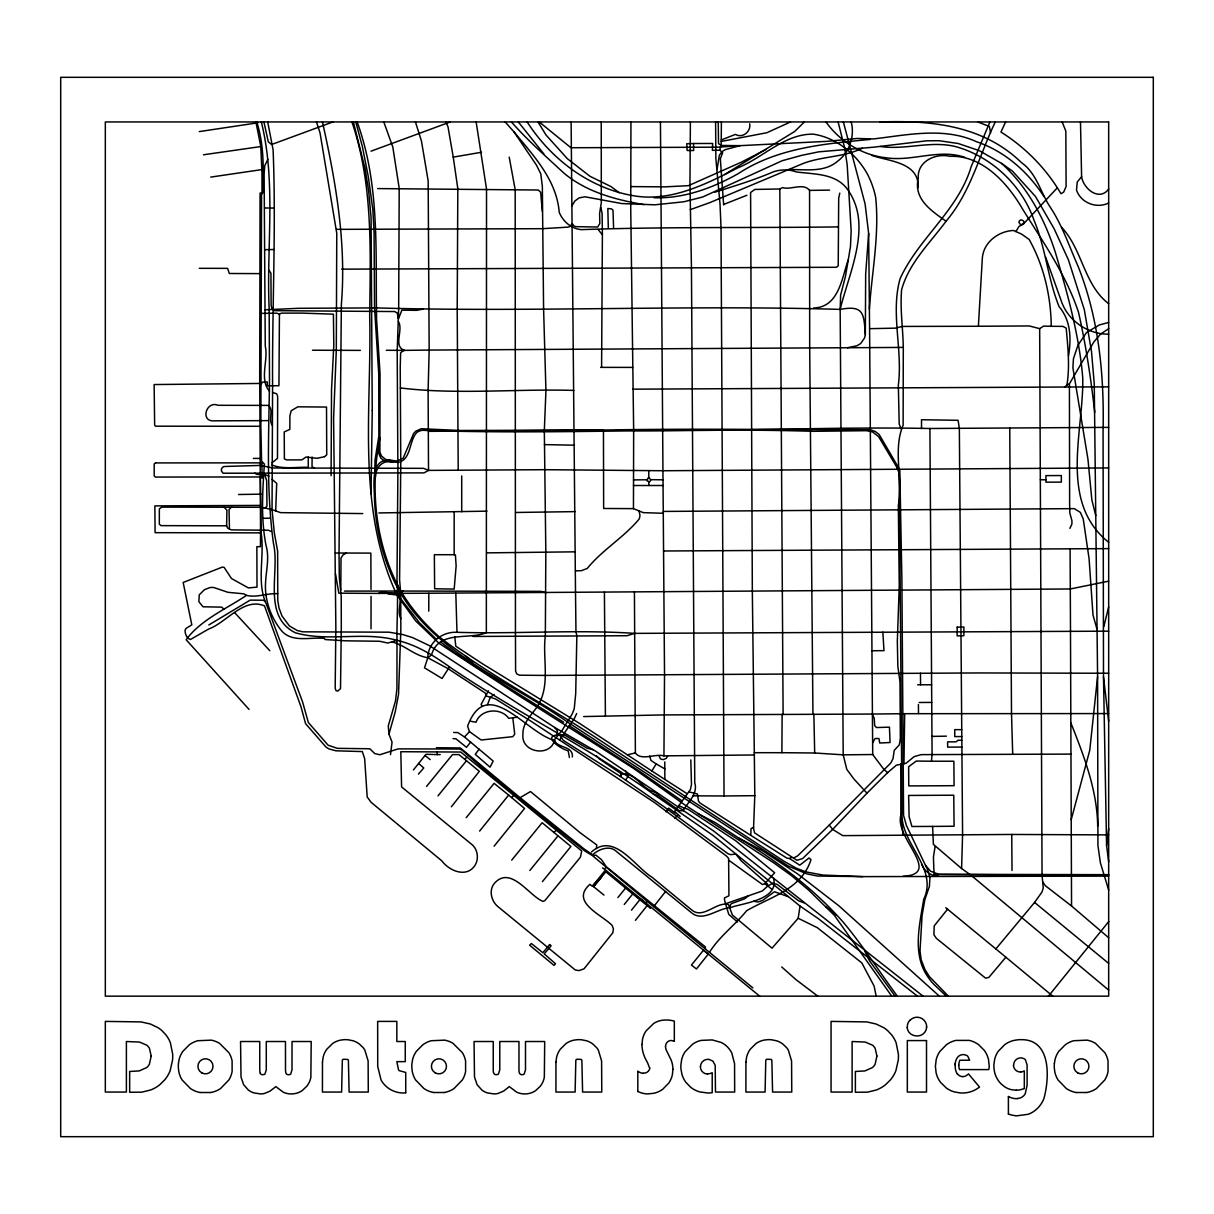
<?xml version="1.0" encoding="UTF-8"?>
<svg xmlns="http://www.w3.org/2000/svg" width="1214" height="1214" viewBox="0 0 1214 1214"><rect width="100%" height="100%" fill="white"/><g stroke="black" fill="none" stroke-linecap="round" stroke-linejoin="round"><path stroke-width="1.5" d="M371.029 628.761L371.059 596.423M900.348 739.523L899.999 682.056L897.844 666.243L897.328 641.326L899.255 585.831L898.33 505.343C903.034 479.409 892.654 449.696 903.125 425.219L903.292 347.416L429.164 350.072L404.414 350.376L402.229 351.468L400.605 352.91L400.225 367.569L400.772 463.429L399.588 579.761L400.726 593.843L400.848 629.019L398.541 694.287L395.263 711.753L388.95 734.182L392.046 742.103L390.529 754.547M259.69 383.442L260.069 193.056L262.012 192.965L261.981 173.238L260.798 146.545L255.911 121.946M256.761 121.946C264.166 145.043 263.559 168.867 262.816 192.677L261.556 194.801L260.843 425.856L261.587 461.123L264.394 464.067C262.573 490.911 260.737 518.682 266.048 545.511C269.599 557.742 266.17 570.14 265.562 582.432C264.424 599.61 270.676 617.152 281.299 630.461C291.952 643.208 310.617 636.773 324.548 638.412L325.018 639.535L345.717 640.825L379.694 641.265L387.827 643.041L397.008 640.339C417.176 644.938 434.824 656.349 451.441 668.201C517.346 712.815 589.215 747.839 653.785 794.396L712.861 835.323L800.041 906.084L818.357 918.664L917.481 996.163M261.344 121.946C276.458 183.253 266.23 247.337 269.189 309.737L269.508 379.83C268.901 434.263 265.987 489.515 273.484 543.568C280.1 572.082 261.86 616.029 295.305 632.752C328.19 642.236 363.927 631.037 397.008 640.339L396.917 688.626L395.506 700.888L388.283 725.972L388.935 734.182M923.065 996.163L713.802 831.12L595.558 751.102L554.601 727.429L429.437 645.636L412.775 637.684L403.094 634.649L389.117 632.191L302.939 631.826L297.309 630.567L289.418 625.954L282.027 616.044L279.008 607.971L277.748 600.475L277.642 551.156L274.303 532.87L272.042 509.592L272.589 385.733C272.073 307.096 276.231 228.475 273.104 149.823L267.687 121.946M476.146 121.946L486.526 189.081L486.344 632.706C468.543 640.157 438.679 629.763 431.486 654.983L427.814 657.76L424.505 667.837L442.093 678.474L449.499 666.911M686.942 793.607L664.862 779.418L664.786 761.891M428.754 611.143L428.815 593.236L1070.293 588.972L1108.67 581.157M583.691 716.563L664.21 714.909L813.866 714.318L814.685 752.999L843.199 754.835L872.714 754.531L883.913 769.448L887.677 772.605L896.402 765.169L905.963 763.348L914.127 756.641L921.153 754.638L1070.991 754.106M1108.67 713.574L904.673 713.695L903.96 763.803M900.348 739.523L899.195 745.017L894.278 750.298L892.988 758.689L890.833 762.953L829.299 825.05L832.652 829.405L842.728 835.627L1011.732 834.458L1012.036 870.453M572.355 756.944C573.509 745.29 556.558 748.583 554.434 739.736L562.128 730.358L572.219 713.938L574.237 708.764L575.709 693.573L576.847 635.514L575.967 631.887L575.512 592.295L571.885 205.91L574.89 200.978L579.093 197.912L584.951 196.789L621.902 203.573L654.938 204.817L683.907 201.767L702.603 197.032L782.195 160.718L801.468 155.407L818.828 151.826L873.776 147.182L926.631 140.809L939.12 140.718L958.225 143.51L979.228 150.627L1001.58 163.404L1012.446 171.083L1035.466 196.471L1054.177 228.854L1068.426 259.857L1084.345 309.828L1091.507 351.499L1094.254 383.745L1097.593 676.729L1097.926 845.475L1100.385 862.805L1108.67 890.09M948.362 996.163L929.347 976.542L924.825 969.242L921.153 959.652L920.015 950.926L922.063 915.538L924.856 899.635L929.393 886.432L929.954 877.479L927.83 870.286L906.418 825.49L903.565 815.429L901.881 579.199L899.802 469.818L879.194 434.551L875.309 431.531L870.271 429.68C781.346 429.877 692.42 428.375 603.449 430.059L460.258 430.484L421.288 428.739L415.78 431.182L413.579 433.535L403.2 458.179L397.327 461.047L385.748 459.56L381.5 456.024L379.891 452.048L380.058 373.912L376.613 320.026C375.263 253.711 380.346 185.499 357.144 121.946M634.421 591.901L635.377 752.923C641.113 761.224 655.454 753.348 663.937 755.882L664.528 674.741L663.269 513.279L643.238 512.642L633.45 508.636L633.662 430.469L630.734 208.505L630.946 121.946M723.65 204.938L720.327 158.776L722.649 152.752L719.826 150.202L721.222 143.434L721.404 121.946M812.94 714.287L809.692 348.372L809.571 190.386C803.471 182.434 790.693 190.279 782.605 187.593L779.813 188.989L754.804 189.43L750.601 192.51L752.331 591.097L754.304 752.695L781.892 752.695L782.12 714.439M1108.67 861.864L1106.576 845.475L1103.496 676.911L1103.071 431.152C1104.315 375.293 1098.943 318.918 1078.184 266.549C1069.261 246.427 1062.28 225.151 1049.958 206.744C1040.322 191.918 1036.635 173.329 1021.475 162.646C983.158 125.285 930.986 120.125 880.104 121.961M260.54 532.84L260.433 546.725L256.867 546.664L257.004 587.136L248.4 587.91L231.449 578.501L224.12 567.363L222.329 567.105L183.162 582.462L191.812 624.831L186.137 628.321L185.044 630.157C184.892 633.587 186.744 638.685 190.446 639.49L208.702 629.004C226.365 622.691 243.908 596.924 264.546 605.938L301.072 707.034L305.564 723.635L326.111 747.187L329.115 748.977L336.02 750.813L362.318 751.572L364.64 758.522L367.205 797.006L371.105 802.317L441.911 860.923C449.605 871.379 467.542 878.435 475.554 864.444C478.923 858.04 477.588 849.011 471.76 844.413L401.591 786.93L400.817 751.709L460.759 752.043L581.703 850.968L580.429 857.19L544.874 900.606L542.992 901.395C529.001 895.826 510.897 865.263 494.599 883.109C488.665 889.801 491.109 900.424 497.285 906.099L575.284 969.986L579.032 970.593L584.01 968.848L612.812 932.762L613.419 928.968L612.235 925.569C602.174 914.84 569.624 902.139 589.928 884.338L592.311 886.296L605.498 869.952L759.691 996.163M571.126 121.946L571.885 205.91M715.607 121.946L715.881 158.867L720.023 203.982L721.01 227.473L724.045 795.974L754.804 795.671L754.304 752.695M322.454 121.946C335.747 181.675 346.476 242.785 341.362 304.35L339.025 553.098L339.313 577.303L341.225 596.818L341.301 627.183L340.512 688.657L337.674 691.13L335.853 690.402L335.185 688.126L335.853 627.562L333.607 418.375L336.308 349.92L336.764 233.285L320.01 132.766L316.475 121.946M267.869 159.322L264.773 165.65L264.121 173.814L265.259 346.111C268.582 360.224 259.007 379.557 269.523 391.196M371.014 493.81L372.258 410.423M379.936 437.966C369.967 487.8 375.065 541.307 398.389 586.787C408.89 605.771 423.064 622.539 439.286 636.895C487.011 673.831 540.989 701.92 591.506 734.713L784.123 861.333L796.384 868.238L805.959 871.91L822.955 875.066L862.79 876.629L1108.67 876.113M355.763 121.946L362.394 146.666L368.297 176.698L372.865 209.794L374.079 232.951L374.549 307.946L378.738 373.7L378.889 453.672L380.771 458.073L384.671 461.047L397.964 462.428L396.978 581.809C398.298 601.34 396.735 620.764 396.993 640.339M505.145 121.946L514.114 132.023L536.406 165.058L540.776 173.799L542.339 186.273L543.584 308.599L545.936 390.787L544.327 430.302L545.83 552.158L545.344 635.635C542.263 658.974 551.11 686.077 536.937 707.14C530.7 715.79 522.46 723.149 522.885 734.88C521.322 752.741 550.352 757.384 554.525 740.358C526.39 733.468 487.118 673.679 467.602 726.169L469.499 731.663L481.169 740.009L512.809 736.67L514.721 734.121L512.809 717.808L517.255 717.216M341.695 269.159L836.492 267.277L838.221 265.836L838.692 198.155L839.784 193.087M413.413 769.949L425.977 754.304L437.177 754.592L437.222 751.8M946.374 996.163L934.583 985.055A49.728 49.728 0 0 1 928.073 977.164C911.972 954.72 919.605 924.507 923.717 899.362C938.604 867.98 900.029 843.533 902.017 812.424L899.286 473.278L896.372 466.495L878.602 436.63L872.487 431.881L866.371 430.697L813.152 431.304C683.861 427.374 554.312 434.794 425.006 430.393A11.093 11.093 0 0 0 416.979 432.351C408.83 440.318 411.561 460.106 397.858 462.473L397.19 351.316L398.678 308.113L399.209 188.352L392.82 147.076L383.791 121.946M642.024 1044.435L642.464 1039.609A23.248 23.248 0 0 1 645.985 1031.005L653.724 1023.417A22.004 22.004 0 0 1 662.298 1020.246L665.864 1020.003A33.188 33.188 0 0 1 674.316 1021.08L674.316 1041.354A11.837 11.837 0 0 0 670.689 1040.474A5.797 5.797 0 0 0 665.576 1046.574M672.905 1069.352L672.45 1074.299A22.869 22.869 0 0 1 668.808 1083.025L662.768 1089.216A23.84 23.84 0 0 1 654.073 1093.237L647.806 1093.92A22.671 22.671 0 0 1 637.836 1091.447M1108.67 990.093L970.927 875.173L961.594 868.541L962.581 834.762L959.348 428.314M754.804 795.656L753.545 828.343L754.607 832.88L796.915 860.286L802.56 858.617L832.652 829.405L866.978 793.167L854.049 779.16L846.795 769.388L843.199 754.835L840.164 309.403L840.619 295.123L845.445 276.458L850.468 246.685L851.166 230.736L847.175 164.709L844.595 147.622L838.1 121.946M903.292 347.416C902.973 328.19 899.953 309.069 901.592 289.812C908.922 262.861 929.954 243.073 946.055 221.221C931.472 210.872 913.216 199.035 918.3 178.139C916.995 161.508 935.478 152.903 949.894 156.303C982.748 155.058 1007.848 183.496 1022.901 209.582C1043.479 242.694 1066.226 274.986 1078.533 312.377C1085.953 345.368 1090.961 378.829 1094.74 412.426M650.643 479.667L650.613 480.289A1.927 1.927 0 0 1 649.46 481.685L647.183 481.002L647.699 478.301A2.003 2.003 0 0 1 649.353 478.088L650.643 479.667L663.011 479.818L663.269 513.279M709.446 952.277C719.705 936.176 734.804 925.265 746.625 910.743C770.207 896.918 801.392 889.574 810.982 859.694L809.055 857.964L799.738 865.187L789.57 858.51L786.869 858.116L750.783 835.353L751.026 828.631L753.636 827.326M955.069 1064.906L955.13 1063.768M872.714 754.531L869.588 328.675L895.31 328.144L902.29 326.429L978.378 326.262L982.308 258.658C983.173 242.603 998.12 231.161 1013.462 230.478L1021.566 234.105L1029.123 239.416C1043.919 265.76 1050.884 296.17 1051.263 326.293L1062.857 326.384L1066.18 328.099C1067.88 346.855 1070.004 366.249 1066.909 385.157L1064.693 387.023L632.858 389.178M393.063 461.032C371.484 455.599 373.73 480.668 374.322 494.022C374.898 524.008 381.469 554.237 394.277 581.415C428.163 651.372 507.786 680.007 567.469 721.996L788.265 866.083L806.931 873.898L817.538 876.038L862.79 876.629M340.8 590.034L341.013 557.924L343.046 554.904L346.415 553.038L370.847 553.114L371.014 589.351M336.475 229.355L542.339 228.687L567.849 227.139L569.745 226.654L572.34 223.634L574.04 226.077L576.073 226.654L597.698 227.018L599.822 223.391L599.61 213.452L601.325 202.662L601.234 121.946M800.041 906.084L798.175 918.254L772.028 948.18L732.391 915.007L728.43 904.567C716.776 901.031 703.27 919.59 691.828 910.06L651.857 877.115C634.846 866.735 614.056 831.544 591.461 852.031M931.442 761.224L953.855 761.224L954.083 785.686L908.77 785.913L908.633 766.762L916.251 761.057L931.442 761.224L932.079 754.106L929.909 428.496C825.353 426.372 720.919 432.381 616.393 430.029M1068.532 355.808C1071.34 338.736 1070.915 320.542 1059.094 306.626C1047.803 278.871 1045.755 248.035 1034.009 220.25C1022.021 185.514 992.081 157.183 956.875 146.94C931.593 140.005 905.69 150.324 880.56 146.484M400.104 589.655C397.555 597.409 383.427 589.655 378.449 593.403L338.827 593.176L335.474 573.797M596.423 848.48L596.802 844.99L580.368 832.91L530.503 791.543L520.078 797.674L460.379 747.976L436.387 747.703M843.366 121.946L865.096 203.952L868.647 233.422L865.673 274.091L865.339 334.487L864.55 337.962L860.711 343.532L856.932 345.747L847.418 347.781M869.361 309.084C871.91 271.982 879.604 234.287 875.628 197.108A89.927 89.927 0 0 0 867.509 174.27C856.431 154.148 836.537 137.774 813.547 134.193C784.836 133.434 763.227 157.699 737.808 167.835C706.214 184.133 671.054 201.934 634.406 195.894C589.731 188.58 551.459 159.611 527.149 121.946M737.459 922.018L728.749 914.339L724.682 900.773L724.424 897.965L728.931 895.78L728.612 858.404L726.351 855.946L654.361 802.454L530.29 720.767L495.524 698.945L486.01 695.895L485.342 693.118L448.103 668.671L427.814 657.76C427.996 642.51 442.275 631.386 456.98 632.312C516.178 634.148 575.74 629.413 634.694 633.374L1108.67 631.174M1054.374 1063.51L1055.027 1059.579A24.477 24.477 0 0 1 1058.729 1051.4L1065.346 1044.723A26.238 26.238 0 0 1 1073.631 1040.732L1087.167 1040.14A24.902 24.902 0 0 1 1095.498 1043.357L1104.831 1052.69A24.857 24.857 0 0 1 1108.048 1060.99L1108.033 1071.613A24.796 24.796 0 0 1 1104.786 1079.974L1096.409 1088.594A25.691 25.691 0 0 1 1086.834 1092.509M557.302 735.062L557.332 730.661L554.601 727.429M593.616 853.912C599.185 849.299 608.715 845.597 615.119 850.377L691.995 913.156C703.27 922.048 717.778 908.33 729.781 907.784L730.57 904.339L732.057 903.383L744.486 898.891L748.643 895.735M1097.577 676.729L1089.762 750.267L1071.188 819.754M1108.67 328.706L1100.537 334.123L1093.89 341.893L1069.413 383.836L1069.625 503.856L1069.822 512.961L1071.947 520.791L1071.871 524.175L1069.868 528.394M902.017 812.424C889.923 834.671 944.765 874.065 903.262 876.265M1106.576 845.475L1108.67 828.692M378.707 437.101L375.05 459.954L374.701 475.6M275.684 510.897L276.716 483.369L271.982 479.302M749.691 123.782C751.147 131.552 742.528 138.684 735.456 134.39L721.298 139.944M265.001 309.813L298.659 308.295L376.082 307.901C530.564 312.332 685.819 304.775 840.164 309.403C849.223 271.663 874.05 223.027 845.991 187.442C833.821 173.101 813.046 174.315 796.217 171.902C788.872 169.247 781.072 169.353 773.682 171.705C754.501 179.93 734.576 186.015 714.667 192.207M1103.799 626.652L1108.67 606.879M375.46 477.36C375.521 467.633 382.698 458.922 393.351 462.382M717.14 168.989L719.341 155.255L722.102 151.553L725.198 149.671L740.024 145.665L827.068 141.34L857.13 138.472L873.412 138.942C907.268 134.982 944.067 126.757 976.542 141.735C1004.919 151.28 1027.939 171.872 1044.116 196.744M848.161 260.008C841.833 278.188 838.828 307.309 813.623 308.007M576.665 713.513L574.359 718.551L559.608 739.918M487.558 704.59L490.153 697.671L494.083 694.378M331.088 475.706L331.528 389.755L333.804 345.201L333.41 314.183L301.512 313.091L281.36 313.136L279.432 314.229L278.947 385.733L267.353 385.764L267.292 381.94L262.376 382.137L260.889 384.641M995.283 121.946C979.303 155.24 970.517 192.662 946.055 221.221M488.438 690.857L481.093 704.469L482.17 706.199M1005.587 121.946L1000.958 132.038C1025.481 147.486 1046.347 168.746 1061.006 193.739L1063.722 192.024L1066.104 186.486L1065.831 131.142L1062.174 121.946M989.88 121.946L971.154 166.743C958.149 210.462 918.634 238.096 900.105 278.628C890.363 313.091 902.882 349.814 898.33 385.126L899.195 424.005L900.94 428.603M683.163 810.633C687.989 801.938 698.187 793.789 694.757 782.711L691.449 268.082L689.962 182.176L690.387 121.946M872.714 742.695L875.066 738.507L878.906 738.507L879.771 743.029L890.074 742.513L889.437 727.156L876.462 727.55L874.657 725.623L874.247 718.248L872.047 714.044L813.866 714.318M690.812 759.903L691.479 784.517L690.341 789.631L674.635 811.468L680.174 816.491M1015.89 231.555L1019.032 226.365L1023.129 224.302L1057.242 187.927M754.334 754.971L667.837 755.821L666.258 758.371L663.132 759.63L660.416 758.902L659.156 755.897M664.862 779.418L651.827 770.981L656.182 763.94L664.893 768.948M726.033 903.595L762.377 890.939L767.794 885.992L767.43 884.05L741.086 860.711L735.79 854.095L730.57 854.641L727.899 853.67L663.254 806.202L625.62 780.116L628.033 776.414L625.741 771.011M804.366 121.946L794.806 131.385L724.652 174.497M666.076 811.802L668.671 808.114L675.212 813.001M675.03 818.373L677.594 814.731M945.736 907.708L995.859 948.923L1034.571 902.442L1042.022 891.971L1043.251 887.874L1042.052 875.355L1039.67 328.63M479.014 749.19L475.281 754.395L490.046 767.172L493.188 761.057L464.461 736.974L457.875 732.588L453.657 732.452M729.781 907.784C742.407 903.064 779.464 900.135 773.5 878.283M470.622 742.149L466.479 747.323L455.918 738.795L453.05 738.628M262.588 477.785L260.418 477.921L261.086 532.658C264.895 556.316 256.169 581.901 266.352 604.193L302.605 702.041L308.356 722.512L328.129 745.199L337.325 748.34L369.8 748.765L374.731 753.545L379.83 754.759L398.146 748.871L459.226 749.023L461.745 749.873L486.571 771.543L553.751 826.385L585.163 851.226L592.174 855.4L647.123 901.319L645.636 903.262L637.836 896.873L637.289 897.556L650.507 908.376M665.621 891.455L653.648 906.646L647.123 901.319M451.38 806.794L479.318 771.345L464.795 759.327L458.938 754.592L452.503 754.592L426.539 786.414M635.408 920.333L647.153 905.644M624.269 904.46L632.706 893.959L605.832 871.804L593.6 886.675L603.995 895.113M631.492 910.121L639.854 899.726M479.606 831.089L508.636 795.079L494.113 783.349L466.191 817.69M494.113 846.173L524.554 808.478L508.636 795.079M437.981 795.898L466.479 760.723M542.43 881.637L570.914 846.462L542.142 822.728L511.716 860.134M529.85 870.468L557.787 836.127M617.88 897.571L625.62 888.071M1108.777 921.487L1048.456 996.163M947.557 909.195L934.219 925.872L933.915 934.75L936.373 938.331L985.51 978.12L988.833 977.437L1005.86 957.224M593.6 886.675L601.583 876.918L593.418 884.945M1080.49 121.946L1081.598 176.652L1077.213 182.085L1076.514 190.143C1080.93 202.981 1096.667 208.96 1108.67 203.026M520.093 797.674L584.389 849.193L593.874 855.551L595.801 855.066L601.476 859.618L606.332 866.811L604.405 869.285L602.614 867.858M418.435 774.122L423.747 767.992L418.724 763.515M728.628 860.149L762.513 884.536L764.866 883.625L774.653 872.745L735.638 840.71L688.141 809.343L683.421 807.796M464.795 759.327L466.874 757.081M511.716 797.583L513.674 795.458M1108.67 189.081C1099.171 201.812 1083.343 188.61 1081.598 176.652M866.978 793.167L887.677 772.605M464.461 736.974L469.499 731.663M829.299 825.05L797.644 855.87L793.622 858.025M271.192 531.459L268.34 530.23L231.161 529.881L227.625 528.09L226.623 525.814L161.007 525.632L159.307 524.19L159.353 508.863L161.705 507.118L259.356 507.285L265.244 508.12L266.974 505.995L266.67 480.638L264.698 474.568L256.943 474.401L254.803 473.187L223.012 473.217L221.388 470.865L221.57 468.467L223.497 466.631L226.365 466.419L260.676 465.417L272.786 467.982L423.671 468.346L428.512 470.395L544.57 469.697L662.935 470.744L1108.67 467.936M553.872 832.485L556.164 830.3M764.866 883.64L767.794 885.992L772.665 883.276L777.203 884.399L798.448 900.712L803.987 902.852M277.718 593.692C266.943 593.024 257.262 597.91 246.442 595.391C225.622 609.367 201.099 619.55 186.137 639.732L249.052 709.416M683.163 810.633L679.567 810.831L658.398 795.64L653.223 793.971M208.838 624.967L250.19 600.111L263.423 600.232L265.426 601.719M789.57 858.51L791.589 857.357M271.936 462.883L277.475 458.391L277.657 396.356L276.731 393.822L272.558 392.426M790.526 121.946L766.869 132.721L721.222 141.446M765.867 149.519L741.314 162.206L688.444 185.666L665.12 186.85L630.734 186.592M1066.909 385.157L1069.413 383.836M231.646 507.012L229.036 509.47L229.446 529.092M324.517 456.661L326.733 454.855L326.52 407.054L297.809 406.811L291.208 410.742L289.888 415.856L289.843 429.377L284.228 431.941L284.38 458.846L286.595 459.909L301.816 459.878L306.049 457.041L317.006 458.315L324.517 456.707M723.635 204.453L746.929 195.257M332.909 121.946L271.587 144.527L268.34 141.856L263.924 121.946M450.303 121.946L371.014 151.189M423.246 309.069L416.706 310.344L401.88 310.162L398.42 318.903L397.282 313.015L394.671 311.558L274.364 310.663L271.815 308.204L271.117 305.412L270.934 273.302L269.113 270.297M690.235 209.673L709.871 202.601L803.471 163.344C822.424 156.257 843.73 157.228 862.365 148.245M634.694 633.374L626.925 635.726L473.05 636.455M693.573 143.525L686.775 143.707L687.124 150.475L693.664 150.506L693.573 143.51L712.679 143.464L712.375 150.354L719.826 150.202M1108.67 322.484L1099.414 324.912L1086.56 332.454L1077.911 345.307L1073.449 358.707L1072.888 367.721L1087.956 459.226L1091.872 500.016L1095.756 515.647M258.096 122.766L199.263 131.598M545.951 592.751L541.11 591.355L403.321 591.051L399.011 593.145L397.752 596.044L415.613 620.855L438.998 643.253L517.619 694.924L633.222 768.189L684.074 804.381L773.819 862.896L791.847 875.886L808.752 890.211L834.337 915.31L891.729 996.163M454.764 636.622L455.781 646.197L482.656 663.891L579.731 723.529L627.38 754.835L635.377 752.923M514.114 132.023C533.583 155.726 556.695 180.051 559.229 212.389C562.993 221.479 571.293 228.718 581.278 229.643C666.577 226.669 752.634 228.065 838.221 226.897M458.209 469.864L457.208 309.752L457.815 188.64L453.247 157.122L481.548 152.251M210.902 1092.509L200.082 1092.509M444.385 1092.509L433.565 1092.509M1086.834 1092.509L1076.014 1092.509M210.705 177.107L261.89 169.596M203.451 154.785L260.813 146.56M512.809 717.808L508.742 718.339C500.775 707.155 480.744 708.976 476.025 722.224L470.501 721.237M360.421 350.391L312.499 350.224M870.271 139.428C824.883 143.738 777.552 147.759 738.355 173.572C712.815 187.988 683.679 198.838 653.967 197.715M1017.393 1098.549L1020.261 1097.942A9.409 9.409 0 0 0 1025.223 1093.768L1027.12 1085.286L1027.09 1064.966L1025.466 1059.913A5.038 5.038 0 0 0 1024.009 1058.684L1022.082 1058.031A8.984 8.984 0 0 0 1020.185 1057.91A7.072 7.072 0 0 0 1013.66 1065.012M261.01 494.159L238.566 494.508M261.405 458.497L253.377 458.391M268.218 420.621L212.207 420.833C200.447 419.892 206.835 400.514 217.959 405.294L268.309 405.4C274.182 409.71 267.93 419.68 272.406 425.492M1064.693 387.023L1108.67 386.871M1108.67 673.254L978.605 672.951L544.919 675.424L519.638 675.196L516.785 673.967L515.601 671.114L515.449 632.312L515.191 189.718L509.212 157.122M515.54 512.475L575.254 511.625M575.421 570.868L581.339 570.701L587.273 568.425C602.478 549.699 623.92 537.483 639.277 518.864L639.975 515.616L639.034 510.654M263.575 518.317L269.872 518.15M261.147 313.379L276.898 313.166L279.432 314.229M378.874 512.945L486.981 511.155M264.986 249.689L273.848 249.507M273.969 208.064L264.773 207.989M403.321 591.051L344.473 591.097M663.937 755.882L667.837 755.821M486.981 552.871L575.345 551.824M931.957 736.397L946.374 736.17M809.571 190.386L829.557 190.128M428.815 593.236L378.449 593.403M872.047 714.044L904.673 713.695M786.581 169.748C803.592 168.776 823.365 173.465 837.614 161.234C849.421 152.418 854.96 136.18 851.211 121.946M573.858 390.422C516.511 388.677 456.358 394.899 400.377 387.934M254.803 473.187L424.065 472.883L428.512 470.41L428.117 390.559L429.164 350.072L428.163 180.871L421.455 141.036L415.431 121.946M1108.67 834.883L1011.732 834.458M377.6 188.58L538.318 190.021L540.67 192.328L542.294 211.403M633.48 479.909L646.834 479.773M871.956 650.75L883.989 650.643L882.851 632.145M932.595 826.415L954.083 826.233L953.764 795.216L908.633 795.443L909.119 816.658L911.926 826.506L932.595 826.415L933.384 844.367L961.594 868.541M1108.67 874.657L938.862 874.308L930.577 871.227L925.599 865.4M840.164 309.403C864.095 304.835 863.822 313.895 865.339 334.487M663.269 511.428L1074.329 508.636L1080.339 512.399L1083.237 518.939L1089.079 558.652L1092.995 615.058L1096.864 628.731M346.415 553.038L335.368 553.023M961.822 740.237L958.058 740.267L956.055 741.815L947.633 741.875L947.664 747.141L961.883 747.05M929.909 428.496L1108.67 427.374M1040.322 479.773L1045.937 479.758L1045.907 475.615L1061.324 475.554L1061.355 482.11L1045.937 482.186L1045.937 479.758M260.266 505.419L154.846 505.889L155.104 532.673L260.54 532.855L260.008 426.266L259.705 383.457L154.132 384.55L154.648 425.128L155.483 426.19L260.024 426.281M1108.67 548.622L663.572 550.989M919.21 702.481L931.73 702.42M1108.67 875.218L934.052 874.459L933.429 857.175L935.068 846.689M386.356 350.285L404.414 350.376C392.729 346.339 403.776 329.692 398.359 321.467M600.702 367.372L632.706 367.402M264.698 474.568L268.992 476.131M633.45 485.509L663.087 485.509M454.173 554.707L434.354 554.707L434.627 588.775L454.173 589.063L456.13 565.967L455.432 554.965L454.173 554.707L454.173 511.716M917.647 684.787L931.624 684.787M961.731 729.644L954.735 729.644L954.735 736.579L961.791 736.579M437.177 754.592L440.227 754.592M199.278 268.324L227.61 268.355L229.325 273.499L259.963 273.62M633.45 508.636L603.646 508.484L603.449 430.059L428.648 431.349M693.224 795.823L724.06 795.974M781.892 752.695L814.685 752.999M978.378 326.262L1029.214 325.944L1039.639 328.63L1043.57 326.111L1051.263 326.308M544.418 444.597L574.465 445.204M362.758 513.583L280.616 512.642L272.027 509.592M1016.285 1090.187L1011.763 1089.747A20.061 20.061 0 0 1 1004.737 1086.849L1001.216 1083.981A25.98 25.98 0 0 1 998.879 1081.31A23.87 23.87 0 0 1 994.524 1071.916L993.993 1068.35A30.669 30.669 0 0 1 993.917 1064.481L994.661 1059.291A24.189 24.189 0 0 1 998.272 1051.233L1004.737 1044.662A25.615 25.615 0 0 1 1014.069 1040.383L1018.045 1039.776A32.095 32.095 0 0 1 1021.566 1039.654C1051.612 1039.579 1049.473 1078.806 1043.828 1098.822A28.499 28.499 0 0 1 1037.469 1108.382L1035.36 1110.249A24.963 24.963 0 0 1 1028.152 1114.285L1016.558 1115.863A41.989 41.989 0 0 1 1008.424 1114.118M1108.67 334.154C1087.653 334.548 1067.243 320.162 1060.945 300.025L1045.588 257.004M962.11 1076.56L962.975 1076.621A6.677 6.677 0 0 0 966.147 1075.756L968.544 1073.95L979.531 1087.091L976.587 1089.095A27.391 27.391 0 0 1 962.444 1093.01A32.034 32.034 0 0 1 959.637 1092.873L954.371 1091.917A25.479 25.479 0 0 1 946.252 1087.941L940.546 1082.342A24.75 24.75 0 0 1 936.161 1073.1L935.402 1066.408L936.176 1059.716A24.811 24.811 0 0 1 939.848 1051.491L946.389 1044.768A25.873 25.873 0 0 1 955.858 1040.398L969.364 1040.398A24.948 24.948 0 0 1 978.59 1044.662L984.175 1050.231A24.69 24.69 0 0 1 988.469 1059.382L989.213 1065.998A18.195 18.195 0 0 1 989.046 1067.925L988.833 1069.595L959.546 1069.595A13.521 13.521 0 0 1 958.756 1065.088M938.301 875.825C930.668 876.25 924.385 871.06 921.623 864.231M265.244 508.12L272.027 509.592M593.403 749.827L587.106 748.203L564.707 735.123C540.594 732.77 555.026 746.382 568.213 750.92L569.442 757.551M351.923 121.946C373.275 184.558 370.376 251.192 369.693 316.262C371.818 407.646 356.628 504.751 395.066 590.93C405.613 594.162 395.673 611.128 400.893 618.594M643.83 204.589C615.468 199.764 585.998 191.873 563.645 172.874C545.875 156.363 527.453 140.232 511.428 121.946M825.99 121.946C839.39 141.052 861.94 155.089 885.264 157.653C911.668 162.054 938.65 148.427 964.553 157.259M688.808 791.816L697.443 794.002L698.505 801.149L700.038 803.031L750.783 835.353M314.38 468.088L312.028 466.737L312.119 457.01M658.474 793.956L652.555 791.422C642.312 788.159 633.92 771.998 622.145 773.986L620.415 776.49L563.342 740.403L559.608 734.94M788.129 896.63L774.441 891.729L762.726 900.348L757.961 902.032L753.666 901.183M391.819 641.872C404.915 645.044 414.186 655.606 427.814 657.76M977.725 121.946L989.425 126.468L990.548 132.887M387.919 593.889L396.325 594.951L397.752 596.044L395.066 590.93M678.732 805.504L684.59 808.357M798.175 918.254L817.447 927.754L861.849 962.945L874.126 986.117L876.174 996.163M697.822 813.562L715.365 822.667L738.719 838.024L762.407 850.711L797.583 873.883L838.874 905.811L939.378 996.163M871.789 155.407C889.285 161.477 919.241 162.099 918.209 187.684M1108.67 303.682C1083.935 284.911 1082.569 249.568 1061.613 227.322M563.691 722.239L485.767 673.102L455.022 652.874L440.636 641.963M400.984 593.828L398.814 591.537L396.978 581.809M569.078 725.562L640.628 771.983L681.873 800.8M651.827 770.981L627.38 754.835M738.719 838.024C777.157 861.257 813.365 888.253 843.169 922.139C862.835 945.539 879.194 971.534 897.328 996.163M656.182 763.94L650.932 760.434L649.718 756.003M625.62 780.116L620.415 776.505L621.143 773.728L599.139 758.735L596.302 755.563M539.228 121.946L570.944 147.744L718.339 147.182L740.024 145.665L721.571 145.452L718.521 143.662L718.248 121.946M246.442 595.406L243.847 593.828L227.944 592.311L213.634 587.47L210.234 587.47L204.513 589.64L199.278 594.799L198.853 601.689L203.042 606.788L221.631 607.137L224.029 609.231M619.231 192.753L611.112 186.637L589.913 176.258L567.287 158.624L545.997 134.982L537.999 121.946M1108.67 937.724L1071.552 906.008L1045.239 885.628L1042.993 882.123M224.029 507.073L226.912 510.153L226.623 525.814M632.706 893.959L637.289 897.556M425.021 755.533L430.166 759.6M817.811 996.163L796.005 979.668L781.74 966.997M1052.811 996.163L995.859 948.923M598.381 229.81L602.387 234.879L601.598 367.356M653.648 906.646L752.877 987.893M767.794 885.992L771.967 889.407M1108.67 963.4L1034.571 902.442M825.854 906.585L836.082 914.961M606.332 866.811L705.38 946.89L705.38 948.953M436.433 639.338L419.407 622.706L400.802 598.806M465.159 655.712L472.747 662.465M271.936 464.932C282.589 469.666 297.688 466.768 308.31 467.344L308.235 457.01M1108.67 542.309C1058.32 502.019 1083.799 431.789 1082.751 377.994C1079.231 335.231 1067.501 293.409 1055.361 252.406C1044.526 218.869 1027.924 187.32 1001.58 163.404M234.681 612.66L269.842 650.734M957.527 1073.92L958.423 1074.891A6.54 6.54 0 0 0 962.11 1076.575M518.317 121.946L543.826 153.875M895.082 996.163L869.482 960.729L864.975 951.503M260.342 1073.358L260.008 1072.326A16.161 16.161 0 0 1 259.766 1069.124L259.735 1041.521L240.554 1041.521L241.009 1076.97L243.589 1084.648L248.309 1089.975A18.195 18.195 0 0 0 253.938 1092.934L260.646 1093.92A16.298 16.298 0 0 0 264.47 1093.465L270.161 1091.067L275.836 1086.606L283.09 1092.099A18.726 18.726 0 0 0 290.161 1093.905A21.291 21.291 0 0 0 293.257 1093.829L294.258 1093.708A18.483 18.483 0 0 0 302.301 1090.521L306.747 1086.287A20.183 20.183 0 0 0 310.86 1077.273L311.209 1041.521L292.028 1041.521L292.013 1069.807L290.738 1073.95A2.534 2.534 0 0 1 289.843 1074.542L288.295 1074.724A2.671 2.671 0 0 1 286.034 1073.404L285.76 1072.326A15.509 15.509 0 0 1 285.502 1069.124L285.472 1041.521L266.291 1041.521L266.276 1069.807L264.986 1073.95A2.58 2.58 0 0 1 264.075 1074.542L262.103 1074.663A2.443 2.443 0 0 1 260.312 1073.373M446.024 121.946L448.042 127L453.247 157.122M1070.885 722.922C1084.041 756.231 1097.107 789.737 1097.699 826.157M353.365 121.946L365.126 168.898L368.646 191.038L371.074 217.579L372.243 410.423M493.506 1072.326L493.84 1073.358A2.443 2.443 0 0 0 495.585 1074.663L497.558 1074.542A2.58 2.58 0 0 0 498.468 1073.95L499.773 1069.807L499.773 1041.521L518.97 1041.521L518.97 1069.124A15.509 15.509 0 0 0 519.213 1072.326L519.592 1073.358A2.671 2.671 0 0 0 521.777 1074.709L523.34 1074.542A2.534 2.534 0 0 0 524.22 1073.95L525.495 1069.807L525.51 1041.521L544.707 1041.521L544.327 1077.273A20.183 20.183 0 0 1 540.23 1086.302L535.784 1090.506A18.483 18.483 0 0 1 527.741 1093.723L526.755 1093.829A21.291 21.291 0 0 1 523.644 1093.905A18.726 18.726 0 0 1 516.572 1092.099L509.319 1086.606L503.658 1091.067L497.952 1093.465A16.298 16.298 0 0 1 494.128 1093.935L487.436 1092.934A18.195 18.195 0 0 1 481.791 1089.975L477.087 1084.648L474.492 1076.97L474.052 1041.521L493.233 1041.521L493.233 1069.124A16.161 16.161 0 0 0 493.461 1072.326M600.93 207.7L602.129 213.512L602.387 234.879M959.348 428.314L958.089 420.302L921.517 419.741L921.517 428.542M1103.496 676.911L1108.67 721.328M903.004 835.065L900.849 812.363L900.803 763.879M649.505 1067.804L647.608 1062.842A76.376 76.376 0 0 0 646.637 1061.006L646.076 1059.974A33.871 33.871 0 0 1 641.903 1044.45M613.601 228.095L612.994 210.189L611.537 208.899L607.835 208.52L608.32 228.08M455.811 593.206L456.98 632.312M1012.704 754.213L1011.505 713.574L1009.745 427.996M665.424 1046.589L665.864 1048.987A18.665 18.665 0 0 0 667.214 1051.961L671.281 1060.353A27.087 27.087 0 0 1 672.951 1069.352M1071.552 906.008L1070.49 631.204M869.588 328.675L868.647 233.422M660.446 121.946L663.011 479.818M918.497 713.544L918.421 704.469M779.813 188.989L783.106 714.439M604.405 592.098L605.407 715.865M920.47 673.239L920.561 684.772M648.762 470.592L648.822 477.997M648.853 481.806L648.883 485.509M1070.095 548.637L1070.505 631.204M1024.312 1088.548L1024.312 1070.839A7.33 7.33 0 0 1 1020.762 1071.947M1008.394 1096.53L1008.394 1114.194M637.82 1091.492L637.82 1071.097A15.175 15.175 0 0 0 639.96 1072.463L641.918 1073.206A5.463 5.463 0 0 0 643.117 1073.343M461.715 475.964L461.715 511.716M1076.014 1092.509A25.752 25.752 0 0 1 1066.408 1088.594L1058.016 1079.944A24.766 24.766 0 0 1 1054.754 1071.598L1054.283 1067.637A30.32 30.32 0 0 1 1054.374 1063.51M1024.282 1088.503A22.383 22.383 0 0 1 1016.285 1090.248M1017.393 1098.64A16.04 16.04 0 0 1 1008.424 1096.485M1020.762 1072.023A7.026 7.026 0 0 1 1013.417 1065.027M958.802 1065.088A14.022 14.022 0 0 1 959.819 1060.247L969.622 1060.232L967.877 1056.392A5.144 5.144 0 0 0 966.617 1055.406L964.462 1054.708A9.075 9.075 0 0 0 962.748 1054.632A6.874 6.874 0 0 0 958.529 1056.317L957.603 1057.303A11.988 11.988 0 0 0 955.206 1063.768M957.3 1074.056A14.325 14.325 0 0 1 955.281 1064.921M909.908 1020.397A9.636 9.636 0 0 1 926.692 1026.589M926.51 1026.604A11.29 11.29 0 0 1 926.464 1027.59M926.631 1027.621A9.272 9.272 0 0 1 917.951 1035.937A12.853 12.853 0 0 1 915.902 1035.861A9.302 9.302 0 0 1 907.131 1027.621M907.374 1027.59A11.29 11.29 0 0 1 907.344 1026.134A9.151 9.151 0 0 1 909.817 1020.337M707.565 1073.798A10.456 10.456 0 0 0 712.223 1072.766L712.208 1092.737L709.674 1092.949A34.25 34.25 0 0 1 707.883 1092.995L699.75 1091.917A25.433 25.433 0 0 1 690.569 1087.167L685.956 1082.402A24.69 24.69 0 0 1 681.949 1074.375L680.978 1069.124A32.11 32.11 0 0 1 680.887 1064.936L681.631 1059.685A24.857 24.857 0 0 1 685.257 1051.506L692.815 1044.01A25.266 25.266 0 0 1 701.055 1040.398L712.239 1039.912L721.298 1042.492A23.112 23.112 0 0 1 731.845 1053.13L734.561 1063.737L734.667 1092.054L715.486 1092.054L715.198 1065.376L712.952 1061.157L708.9 1059.336A8.893 8.893 0 0 0 707.701 1059.306A7.451 7.451 0 0 0 700.448 1066.62M707.565 1074.041A7.208 7.208 0 0 1 700.417 1066.62M649.915 1067.85A6.1 6.1 0 0 1 643.147 1073.13M444.385 1092.509A25.691 25.691 0 0 0 453.975 1088.609L462.337 1079.974A24.796 24.796 0 0 0 465.599 1071.613L465.599 1060.99A24.857 24.857 0 0 0 462.382 1052.69L453.05 1043.357A24.902 24.902 0 0 0 444.734 1040.14L431.198 1040.732A26.238 26.238 0 0 0 422.897 1044.723L416.296 1051.4A24.477 24.477 0 0 0 412.593 1059.579L411.941 1063.51A30.32 30.32 0 0 0 411.849 1067.637L412.305 1071.598A24.766 24.766 0 0 0 415.583 1079.944L423.974 1088.579A25.752 25.752 0 0 0 433.565 1092.509M210.902 1092.509A25.691 25.691 0 0 0 220.493 1088.609L228.854 1079.974A24.796 24.796 0 0 0 232.102 1071.613L232.117 1060.99A24.857 24.857 0 0 0 228.9 1052.69L219.567 1043.357A24.902 24.902 0 0 0 211.251 1040.14L197.715 1040.732A26.238 26.238 0 0 0 189.414 1044.723L182.813 1051.4A24.477 24.477 0 0 0 179.095 1059.579L178.443 1063.51A30.32 30.32 0 0 0 178.352 1067.637L178.822 1071.598A24.766 24.766 0 0 0 182.085 1079.944L190.477 1088.579A25.752 25.752 0 0 0 200.082 1092.509M957.178 627.152L957.133 635.893L963.825 635.726L963.901 627.016L957.178 627.152M322.469 1062.113L322.438 1092.054L341.62 1092.054L342.333 1060.156A2.807 2.807 0 0 1 343.38 1059.245L347.644 1059.412A2.807 2.807 0 0 1 348.388 1060.156L349.116 1092.054L368.297 1092.054L368.115 1060.915L364.853 1050.11A18.938 18.938 0 0 0 363.077 1047.606L359.481 1044.131A20.82 20.82 0 0 0 353.062 1040.762L348.084 1039.776A28.392 28.392 0 0 0 344.199 1039.67L340.755 1040.079A21.275 21.275 0 0 0 332.606 1043.494L326.839 1049.184A22.565 22.565 0 0 0 323.091 1057.409L322.469 1062.113M555.951 1062.113L555.936 1092.054L575.117 1092.054L575.831 1060.156A2.807 2.807 0 0 1 576.862 1059.245L581.127 1059.412A2.807 2.807 0 0 1 581.87 1060.156L582.599 1092.054L601.78 1092.054L601.598 1060.915L598.35 1050.11A18.938 18.938 0 0 0 596.575 1047.606L592.978 1044.131A20.82 20.82 0 0 0 586.544 1040.762L581.582 1039.776A28.392 28.392 0 0 0 577.697 1039.67L574.252 1040.079A21.275 21.275 0 0 0 566.088 1043.494L560.322 1049.184A22.565 22.565 0 0 0 556.573 1057.409L555.951 1062.113M745.927 1062.113L745.897 1092.054L765.078 1092.054L765.791 1060.156A2.807 2.807 0 0 1 766.838 1059.245L771.102 1059.412A2.807 2.807 0 0 1 771.846 1060.156L772.574 1092.054L791.756 1092.054L791.574 1060.915L788.311 1050.11A18.938 18.938 0 0 0 786.551 1047.606L782.939 1044.131A20.82 20.82 0 0 0 776.52 1040.762L771.543 1039.776A28.392 28.392 0 0 0 767.658 1039.67L764.213 1040.079A21.275 21.275 0 0 0 756.064 1043.494L750.298 1049.184A22.565 22.565 0 0 0 746.549 1057.409L745.927 1062.113M151.189 1056.028L149.413 1064.162A11.745 11.745 0 0 1 146.651 1067.607L139.185 1070.93L129.655 1071.461L129.655 1092.266L141.765 1092.16L150.627 1089.99A33.704 33.704 0 0 0 159.747 1084.755L164.831 1079.747A32.99 32.99 0 0 0 170.142 1070.748L172.555 1060.08A47.012 47.012 0 0 0 172.661 1054.086L170.4 1042.811A30.502 30.502 0 0 0 165.939 1034.92L162.115 1030.838A30.911 30.911 0 0 0 158.002 1027.666L150.308 1023.994L141.082 1021.915L105.33 1021.399L105.33 1092.054L126.393 1092.054L126.393 1041.521L139.398 1042.037L146.727 1045.148A11.138 11.138 0 0 1 149.443 1048.38L151.189 1056.028M876.918 1056.028L875.142 1064.162A11.745 11.745 0 0 1 872.38 1067.607L864.929 1070.93L855.384 1071.461L855.384 1092.266L867.494 1092.16L876.356 1089.99A33.704 33.704 0 0 0 885.476 1084.755L890.56 1079.747A32.99 32.99 0 0 0 895.871 1070.748L898.284 1060.08A47.012 47.012 0 0 0 898.39 1054.086L896.129 1042.811A30.502 30.502 0 0 0 891.668 1034.92L887.844 1030.838A30.911 30.911 0 0 0 883.731 1027.666L876.038 1023.994L866.811 1021.915L831.059 1021.399L831.059 1092.054L852.122 1092.054L852.122 1041.521L865.127 1042.037L872.456 1045.148A11.138 11.138 0 0 1 875.173 1048.38L876.918 1056.028M708.217 954.174L696.441 968.954L691.434 965.069L703.513 950.152L708.217 954.174M1023.63 223.68L1020.671 224.833L1018.925 222.344A2.534 2.534 0 0 1 1021.384 219.916L1023.402 220.857A2.549 2.549 0 0 1 1023.63 223.68M549.608 944.583L542.855 952.702L531.383 943.49L529.638 945.19L554.024 965.403L555.511 963.734L544.206 953.87L551.141 945.812L549.608 944.583M155.544 462.913L154.193 464.006L154.193 475.903L155.377 477.056L262.057 476.965L261.966 462.868L155.544 462.913M405.734 1092.782L404.581 1092.934A11.594 11.594 0 0 1 403.534 1092.995A25.646 25.646 0 0 1 382.031 1081.628A21.624 21.624 0 0 1 381.029 1079.853L377.721 1066.514L377.66 1021.399L396.841 1021.399L396.841 1041.521L405.264 1041.521L405.264 1061.643L396.841 1061.643L398.511 1069.822A4.719 4.719 0 0 0 399.269 1070.672L405.734 1072.448L405.734 1092.782M1153.3 77.317L60.7 77.317L60.7 1136.683L1153.3 1136.683L1153.3 77.317M1108.67 121.946L105.33 121.946L105.33 996.163L1108.67 996.163L1108.67 121.946M926.51 1040.58L907.328 1040.58L907.328 1092.054L926.51 1092.054L926.51 1040.58M1077.622 1072.827A7.527 7.527 0 0 0 1088.928 1066.317A7.527 7.527 0 0 0 1077.637 1059.776A7.527 7.527 0 0 0 1077.622 1072.827M435.173 1072.827A7.527 7.527 0 0 0 446.479 1066.317A7.527 7.527 0 0 0 435.204 1059.776A7.527 7.527 0 0 0 435.173 1072.827M201.691 1072.827A7.527 7.527 0 0 0 212.996 1066.317A7.527 7.527 0 0 0 201.706 1059.776A7.527 7.527 0 0 0 201.691 1072.827"/></g></svg>
